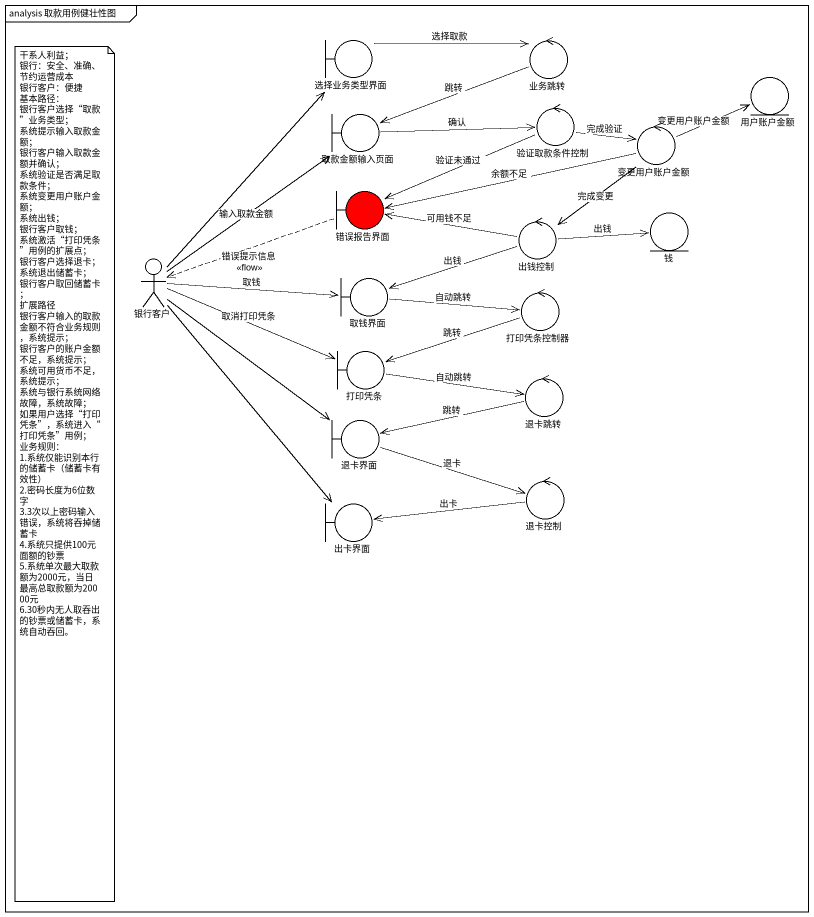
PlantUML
@startuml
mainframe analysis 取款用例健壮性图
boundary 选择业务类型界面
control 业务跳转
entity 用户账户金额
boundary 取款金额输入页面
control 验证取款条件控制
control 变更用户账户金额
boundary 错误报告界面 #FF0000
control 出钱控制
entity 钱
actor 银行客户
boundary 取钱界面
control 打印凭条控制器
boundary 打印凭条
control 退卡跳转
boundary 退卡界面
control 退卡控制
boundary 出卡界面
选择业务类型界面 -right-> 业务跳转 : 选择取款
业务跳转 -left-> 取款金额输入页面 : 跳转
取款金额输入页面 -right-> 验证取款条件控制 : 确认
验证取款条件控制 -right-> 变更用户账户金额 : 完成验证
验证取款条件控制 -left-> 错误报告界面 : 验证未通过
变更用户账户金额 -right-> 用户账户金额 : 变更用户账户金额
变更用户账户金额 -left-> 错误报告界面 : 余额不足
变更用户账户金额 --> 出钱控制 : 完成变更
错误报告界面 .left.> 银行客户 : 错误提示信息\n<<flow>>
出钱控制 -left-> 错误报告界面 : 可用钱不足
出钱控制 -right-> 钱 : 出钱
出钱控制 -left-> 取钱界面 : 出钱
银行客户 -up-> 选择业务类型界面
银行客户 -up-> 取款金额输入页面 : 输入取款金额
银行客户 -right-> 取钱界面 : 取钱
银行客户 -right-> 打印凭条 : 取消打印凭条
银行客户 --> 退卡界面
银行客户 --> 出卡界面
取钱界面 -right-> 打印凭条控制器 : 自动跳转
打印凭条控制器 -left-> 打印凭条 : 跳转
打印凭条 -right-> 退卡跳转 : 自动跳转
退卡跳转 -left-> 退卡界面 : 跳转
退卡界面 -right-> 退卡控制 : 退卡
退卡控制 -left-> 出卡界面 : 出卡
note as N1
  干系人利益；
  银行：安全、准确、节约运营成本
  银行客户：便捷
  基本路径：
  银行客户选择“取款”业务类型；
  系统提示输入取款金额；
  银行客户输入取款金额并确认；
  系统验证是否满足取款条件；
  系统变更用户账户金额；
  系统出钱；
  银行客户取钱；
  系统激活“打印凭条”用例的扩展点；
  银行客户选择退卡；
  系统退出储蓄卡；
  银行客户取回储蓄卡；
  扩展路径
  银行客户输入的取款金额不符合业务规则，系统提示；
  银行客户的账户金额不足，系统提示；
  系统可用货币不足，系统提示；
  系统与银行系统网络故障，系统故障；
  如果用户选择“打印凭条”，系统进入“打印凭条”用例；
  业务规则：
  1.系统仅能识别本行的储蓄卡（储蓄卡有效性）
  2.密码长度为6位数字
  3.3次以上密码输入错误，系统将吞掉储蓄卡
  4.系统只提供100元面额的钞票
  5.系统单次最大取款额为2000元，当日最高总取款额为20000元
  6.30秒内无人取吞出的钞票或储蓄卡，系统自动吞回。
end note
@enduml
